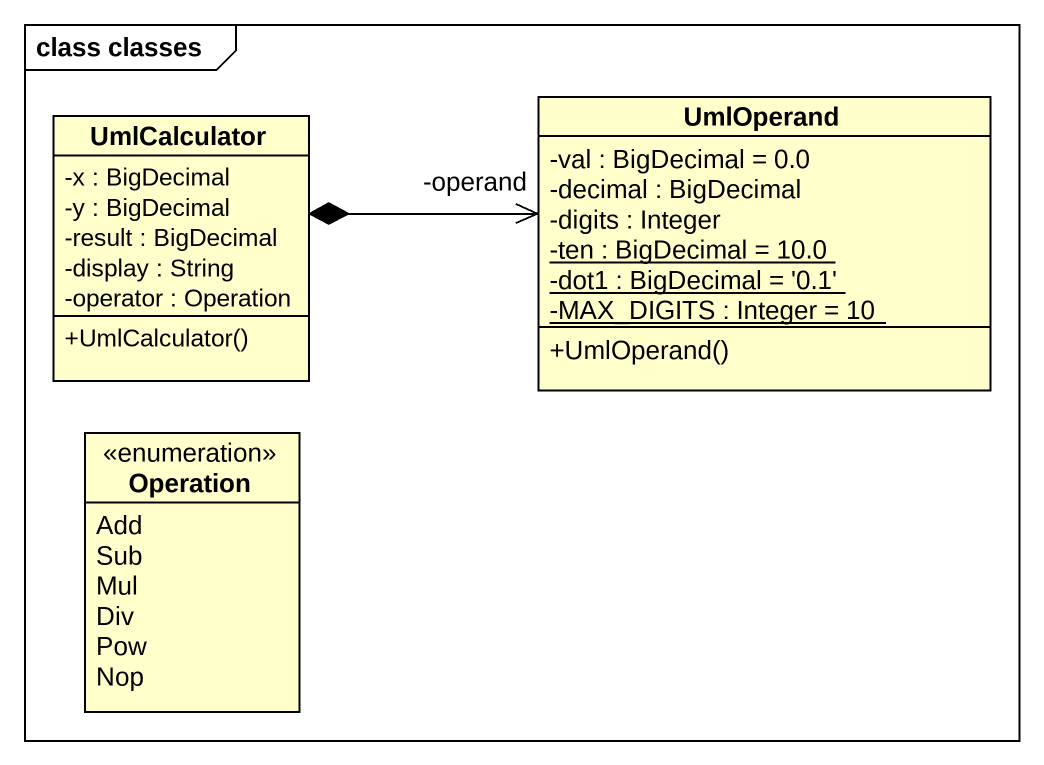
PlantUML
@startuml
mainframe class classes
hide circle
hide empty members
skinparam classAttributeIconSize 0
class UmlCalculator {
  -x : BigDecimal
  -y : BigDecimal
  -result : BigDecimal
  -display : String
  -operator : Operation
  +UmlCalculator()
}
class UmlOperand {
  -val : BigDecimal = 0.0
  -decimal : BigDecimal
  -digits : Integer
  {static} -ten : BigDecimal = 10.0
  {static} -dot1 : BigDecimal = '0.1'
  {static} -MAX_DIGITS : Integer = 10
  +UmlOperand()
}
enum Operation {
  Add
  Sub
  Mul
  Div
  Pow
  Nop
}
UmlCalculator *-right-> "-operand" UmlOperand
@enduml
